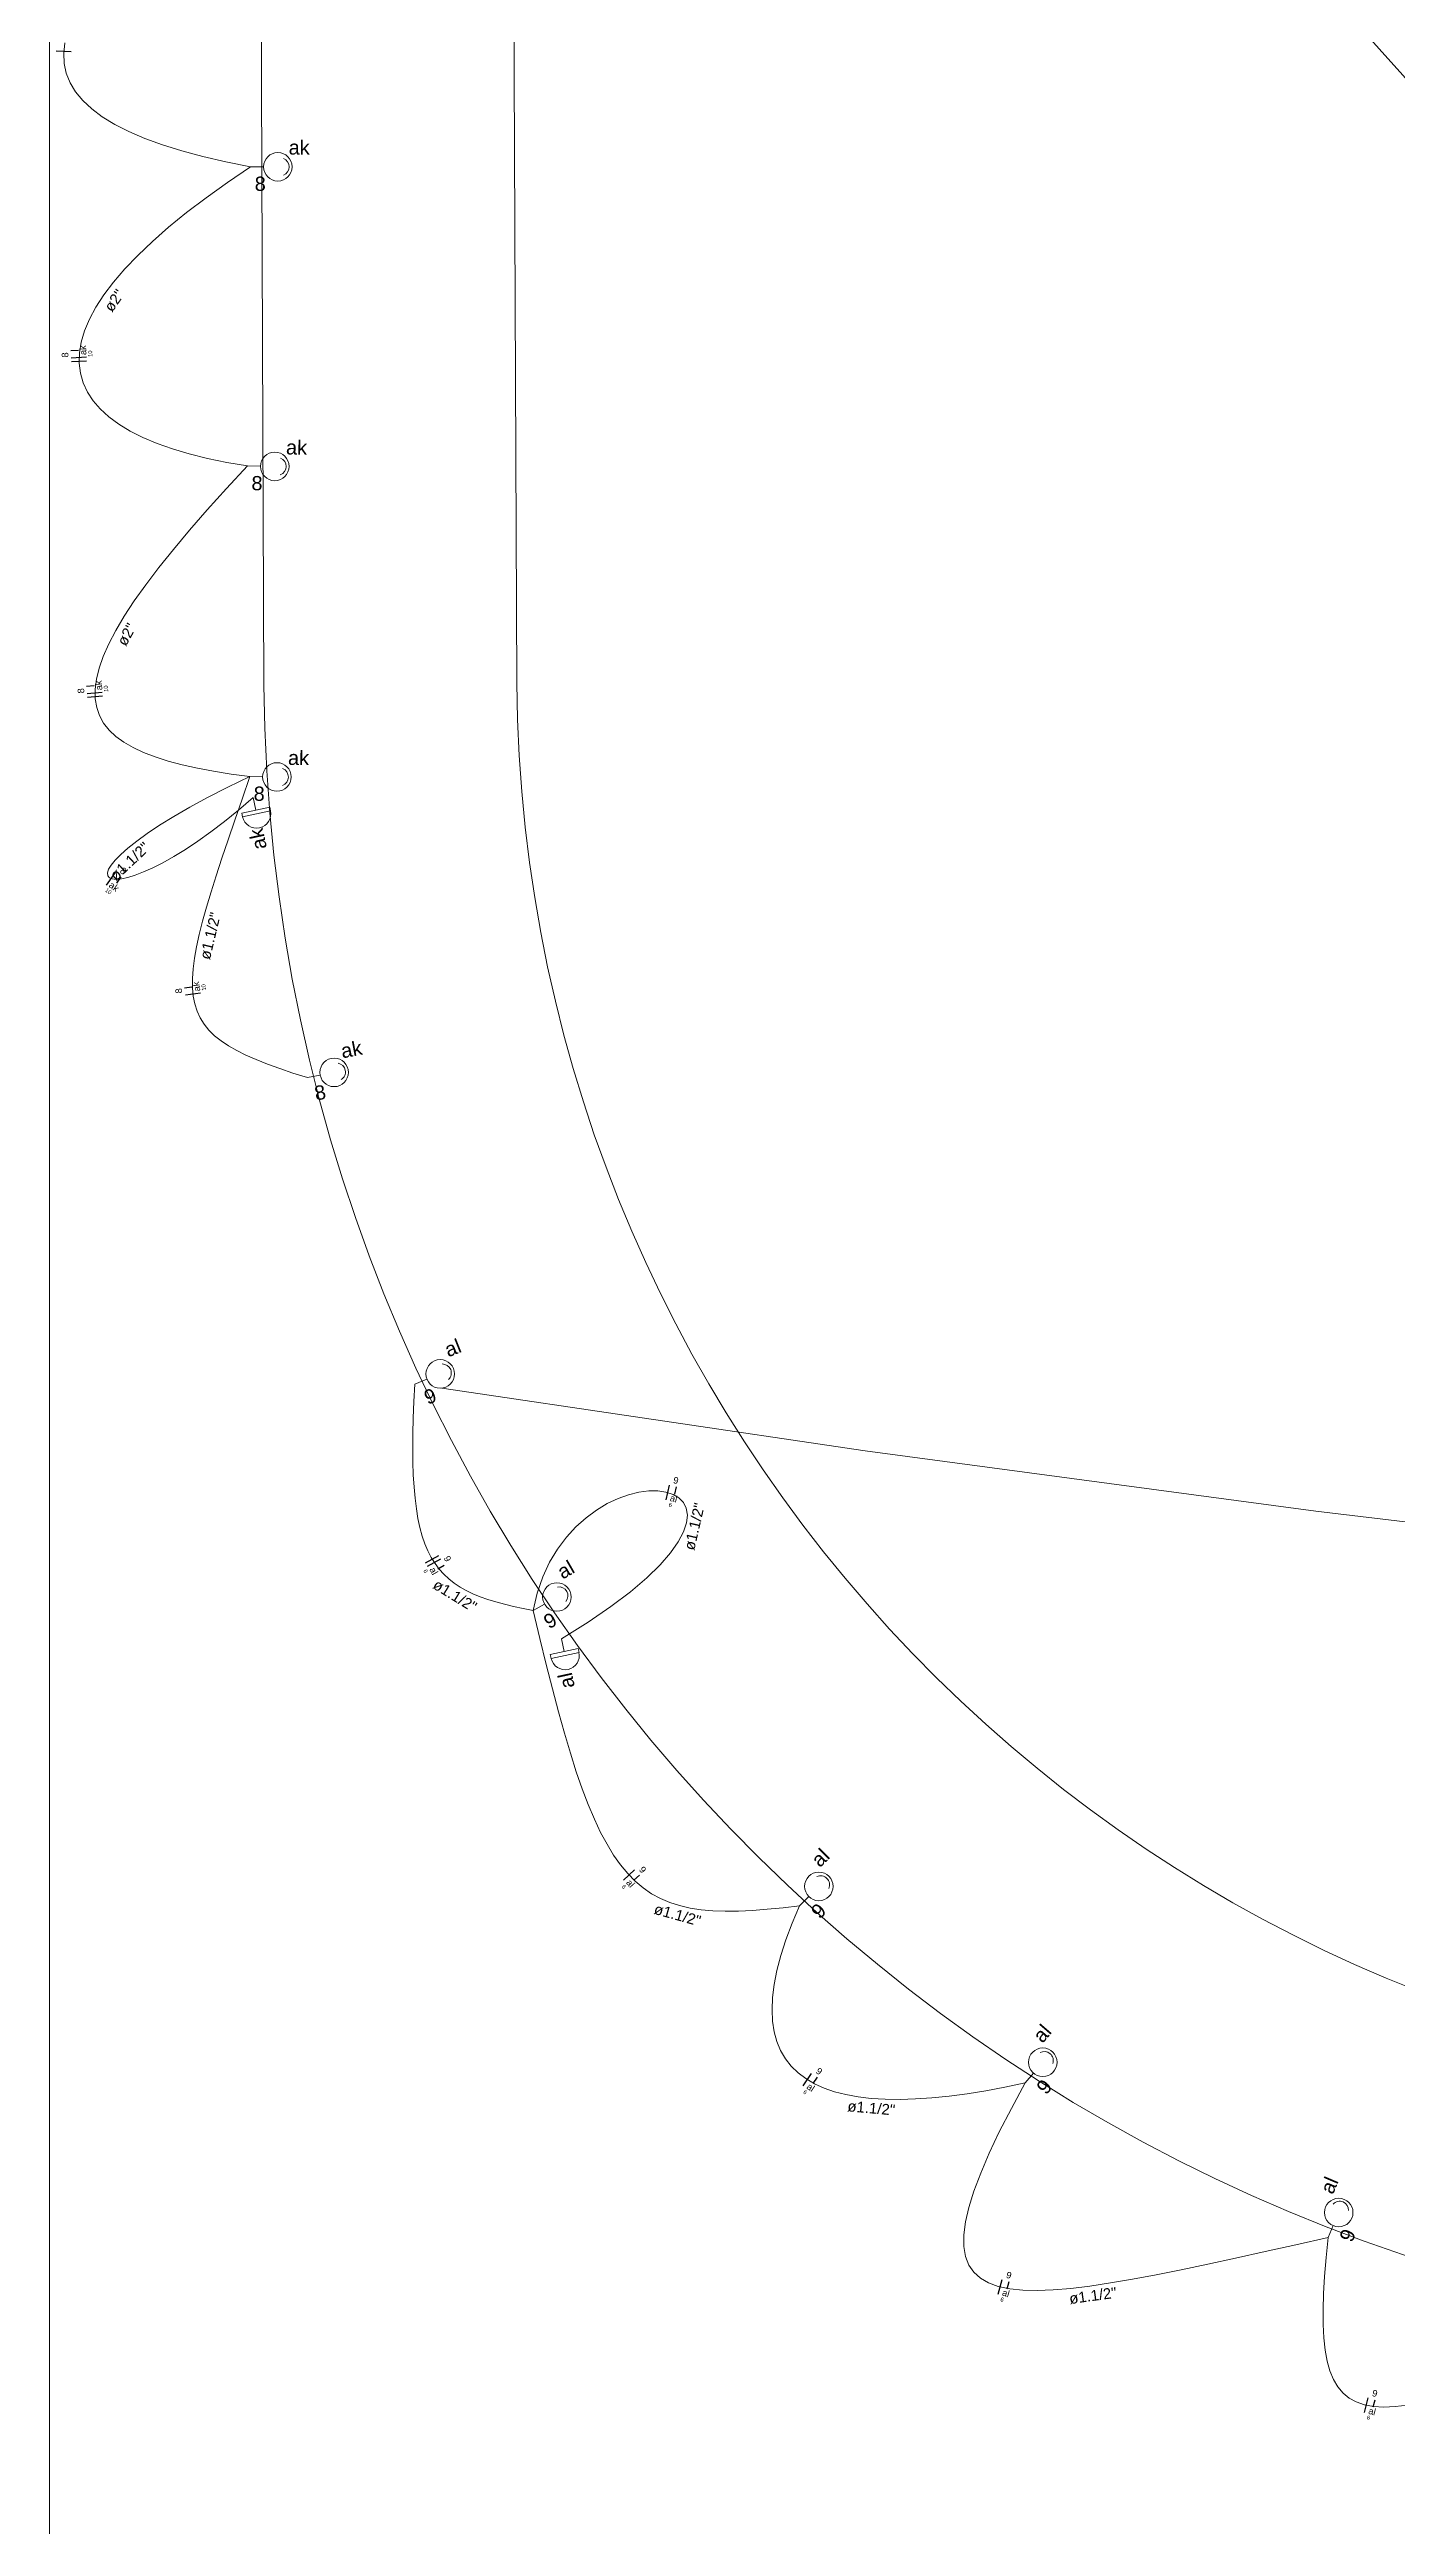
# Model space of a CAD drawing. Header units: millimetres. Extents: x -395 to 1008, y 9 to 692.
# Drawn here: x -136.26 to -122.93, y 22.33 to 46.81 of the extents above; entities that cross this region are included whole.
import ezdxf

# ---------------------------------------------------------------- set-up
doc = ezdxf.new("R2010")
doc.units = ezdxf.units.MM
doc.header["$LTSCALE"] = 0.1
doc.header["$MEASUREMENT"] = 0
for name, color, linetype, lineweight in [('.10 ultra fina', 240, 'Continuous', 5), ('.15', 150, 'Continuous', 15), ('.20', 130, 'Continuous', 5), ('.25', 70, 'Continuous', 5), ('.30', 50, 'Continuous', 5), ('.40 Interno parede', 27, 'Continuous', 5)]:
    doc.layers.add(name, color=color, linetype=linetype, lineweight=lineweight)
doc.styles.add('Arial', font='arial.ttf')

# ---------------------------------------------------------------- blocks, each defined once
blk = doc.blocks.new('eeetet')
at = {"layer": '.10 ultra fina', "color": 240, "lineweight": 5}
for p, q in [((556.944, 174.258), (556.942, 77.469)), ((558.822, 156.649), (559.063, 100.616)), ((561.322, 156.67), (561.563, 100.637))]:
    blk.add_line(p, q, dxfattribs=at)
for radius in [16.5, 14]:
    blk.add_arc((575.562, 100.758), radius, 180.4929, 270.1186, dxfattribs=at)

msp = doc.modelspace()

# ---------------------------------------------------------------- linework, layer by layer
at = {"layer": '.15', "color": 150, "lineweight": 15}
for p, q in [((-134.141, 45.652), (-134.27, 45.652)), ((-134.171, 42.694), (-134.299, 42.696)), ((-134.15, 39.624), (-134.278, 39.626)), ((-134.218, 39.294), (-134.245, 39.42)), ((-134.08, 39.324), (-134.356, 39.264)), ((-134.356, 39.264), (-134.348, 39.227)), ((-134.072, 39.287), (-134.348, 39.227)), ((-134.072, 39.287), (-134.348, 39.227)), ((-134.08, 39.324), (-134.072, 39.287)), ((-133.582, 36.675), (-133.708, 36.651)), ((-132.525, 33.67), (-132.645, 33.622)), ((-131.362, 31.447), (-131.474, 31.383)), ((-131.167, 30.978), (-131.194, 31.103)), ((-131.029, 31.008), (-131.305, 30.948)), ((-131.305, 30.948), (-131.297, 30.91)), ((-131.021, 30.97), (-131.297, 30.91)), ((-131.021, 30.97), (-131.297, 30.91)), ((-131.029, 31.008), (-131.021, 30.97)), ((-128.749, 28.557), (-128.839, 28.466)), ((-126.526, 26.812), (-126.61, 26.714)), ((-123.562, 25.304), (-123.612, 25.186))]:
    msp.add_line(p, q, dxfattribs=at)
for centre in [(-134, 45.652), (-134.03, 42.691), (-134.009, 39.622), (-133.443, 36.702), (-132.394, 33.722), (-131.24, 31.517), (-128.649, 28.657), (-126.434, 26.919), (-123.507, 25.434)]:
    msp.add_circle(centre, 0.141, dxfattribs=at)
for centre, radius, start, end in [((-133.976, 45.652), 0.0881, 290.2688, 69.639), ((-134.005, 42.691), 0.0881, 289.3727, 68.7429), ((-133.984, 39.622), 0.0881, 289.6399, 69.0101), ((-134.21, 39.257), 0.141, 192.2675, 12.2675), ((-133.419, 36.706), 0.0881, 301.1544, 80.5246), ((-132.372, 33.732), 0.0881, 312.2019, 91.5721), ((-131.219, 31.529), 0.0881, 320.2751, 99.6453), ((-131.159, 30.94), 0.141, 192.2675, 12.2675), ((-128.631, 28.674), 0.0881, 335.2903, 114.6605), ((-126.418, 26.937), 0.0881, 339.6793, 119.0495), ((-123.498, 25.457), 0.0881, 357.343, 136.7132)]:
    msp.add_arc(centre, radius, start, end, dxfattribs=at)
at = {"layer": '.20', "color": 130, "lineweight": 20}
for points in [[(-134.35, 63.657), (-133.093, 61.605), (-131.859, 59.545), (-130.629, 57.489), (-129.381, 55.445), (-128.096, 53.425), (-126.753, 51.437), (-125.331, 49.493), (-123.81, 47.603), (-122.17, 45.776), (-120.39, 44.023), (-118.45, 42.354), (-116.33, 40.779), (-114.008, 39.308), (-111.465, 37.952), (-108.68, 36.719), (-105.633, 35.622), (-102.303, 34.669), (-98.67, 33.871), (-94.713, 33.238), (-90.412, 32.78), (-85.747, 32.507)], [(-134.27, 45.652), (-134.514, 45.701), (-134.741, 45.753), (-134.95, 45.809), (-135.142, 45.869), (-135.316, 45.932), (-135.473, 46), (-135.613, 46.071), (-135.736, 46.146), (-135.841, 46.225), (-135.929, 46.307), (-136.001, 46.394), (-136.055, 46.483), (-136.093, 46.577), (-136.114, 46.673), (-136.118, 46.774), (-136.106, 46.877)], [(-134.299, 42.696), (-134.504, 42.73), (-134.696, 42.77), (-134.876, 42.815), (-135.042, 42.864), (-135.195, 42.918), (-135.335, 42.977), (-135.461, 43.041), (-135.574, 43.109), (-135.673, 43.181), (-135.757, 43.259), (-135.828, 43.34), (-135.884, 43.426), (-135.926, 43.517), (-135.953, 43.611), (-135.965, 43.71), (-135.963, 43.813), (-135.945, 43.92), (-135.912, 44.031), (-135.864, 44.145), (-135.8, 44.264), (-135.72, 44.387), (-135.625, 44.513), (-135.513, 44.643), (-135.386, 44.777), (-135.241, 44.914), (-135.081, 45.055), (-134.904, 45.199), (-134.709, 45.347), (-134.498, 45.498), (-134.27, 45.652)], [(-134.278, 39.626), (-134.462, 39.651), (-134.635, 39.679), (-134.796, 39.71), (-134.947, 39.743), (-135.086, 39.779), (-135.213, 39.82), (-135.329, 39.864), (-135.432, 39.912), (-135.524, 39.965), (-135.603, 40.022), (-135.669, 40.085), (-135.723, 40.154), (-135.764, 40.228), (-135.791, 40.308), (-135.806, 40.395), (-135.807, 40.489), (-135.794, 40.589), (-135.767, 40.698), (-135.727, 40.814), (-135.672, 40.938), (-135.602, 41.07), (-135.519, 41.212), (-135.42, 41.362), (-135.306, 41.522), (-135.177, 41.691), (-135.033, 41.871), (-134.873, 42.061), (-134.698, 42.261), (-134.507, 42.473), (-134.299, 42.696)], [(-134.245, 39.42), (-134.39, 39.295), (-134.529, 39.181), (-134.663, 39.078), (-134.792, 38.987), (-134.914, 38.906), (-135.03, 38.835), (-135.138, 38.774), (-135.237, 38.724), (-135.329, 38.683), (-135.411, 38.651), (-135.484, 38.629), (-135.546, 38.615), (-135.598, 38.61), (-135.638, 38.614), (-135.666, 38.626), (-135.682, 38.646), (-135.685, 38.674), (-135.674, 38.709), (-135.649, 38.751), (-135.609, 38.8), (-135.554, 38.856), (-135.483, 38.919), (-135.396, 38.988), (-135.291, 39.063), (-135.17, 39.144), (-135.03, 39.23), (-134.871, 39.322), (-134.694, 39.418), (-134.496, 39.52), (-134.278, 39.626)], [(-133.708, 36.651), (-133.85, 36.696), (-133.981, 36.74), (-134.102, 36.784), (-134.213, 36.828), (-134.315, 36.872), (-134.407, 36.918), (-134.489, 36.965), (-134.562, 37.014), (-134.627, 37.065), (-134.682, 37.12), (-134.73, 37.178), (-134.768, 37.24), (-134.799, 37.307), (-134.822, 37.378), (-134.837, 37.456), (-134.844, 37.539), (-134.845, 37.629), (-134.838, 37.726), (-134.824, 37.831), (-134.804, 37.944), (-134.777, 38.065), (-134.744, 38.195), (-134.705, 38.335), (-134.66, 38.485), (-134.609, 38.646), (-134.553, 38.818), (-134.492, 39.001), (-134.425, 39.196), (-134.354, 39.404), (-134.278, 39.626)], [(-132.645, 33.622), (-132.654, 33.449), (-132.66, 33.285), (-132.664, 33.131), (-132.666, 32.987), (-132.664, 32.851), (-132.66, 32.723), (-132.653, 32.604), (-132.643, 32.493), (-132.63, 32.389), (-132.614, 32.293), (-132.595, 32.203), (-132.572, 32.12), (-132.545, 32.043), (-132.515, 31.972), (-132.482, 31.907), (-132.445, 31.847), (-132.403, 31.792), (-132.358, 31.742), (-132.309, 31.696), (-132.256, 31.654), (-132.198, 31.616), (-132.136, 31.581), (-132.07, 31.549), (-131.999, 31.52), (-131.924, 31.493), (-131.843, 31.468), (-131.758, 31.445), (-131.669, 31.423), (-131.574, 31.402), (-131.474, 31.383)], [(-132.377, 33.582), (-128.19, 32.962), (-123.734, 32.366), (-119.285, 31.834), (-114.849, 31.364), (-110.43, 30.958), (-106.036, 30.614), (-101.673, 30.332), (-97.347, 30.111), (-93.064, 29.952), (-88.83, 29.854), (-84.651, 29.816)], [(-131.474, 31.383), (-131.434, 31.556), (-131.379, 31.716), (-131.312, 31.861), (-131.233, 31.991), (-131.146, 32.108), (-131.051, 32.211), (-130.951, 32.301), (-130.847, 32.377), (-130.741, 32.44), (-130.635, 32.49), (-130.53, 32.527), (-130.428, 32.552), (-130.332, 32.565), (-130.242, 32.566), (-130.162, 32.554), (-130.091, 32.531), (-130.033, 32.497), (-129.989, 32.451), (-129.96, 32.395), (-129.949, 32.327), (-129.957, 32.249), (-129.987, 32.16), (-130.039, 32.062), (-130.116, 31.953), (-130.219, 31.835), (-130.351, 31.707), (-130.512, 31.569), (-130.706, 31.423), (-130.932, 31.267), (-131.194, 31.103)], [(-131.474, 31.383), (-131.408, 31.108), (-131.345, 30.85), (-131.284, 30.608), (-131.224, 30.381), (-131.164, 30.17), (-131.106, 29.973), (-131.048, 29.79), (-130.989, 29.621), (-130.93, 29.465), (-130.869, 29.322), (-130.808, 29.191), (-130.744, 29.073), (-130.679, 28.965), (-130.61, 28.869), (-130.539, 28.783), (-130.465, 28.708), (-130.386, 28.642), (-130.303, 28.585), (-130.216, 28.538), (-130.124, 28.498), (-130.026, 28.467), (-129.923, 28.443), (-129.813, 28.426), (-129.697, 28.415), (-129.574, 28.411), (-129.443, 28.412), (-129.305, 28.419), (-129.159, 28.431), (-129.003, 28.446), (-128.839, 28.466)], [(-128.839, 28.466), (-128.913, 28.293), (-128.975, 28.128), (-129.025, 27.973), (-129.064, 27.826), (-129.091, 27.688), (-129.107, 27.558), (-129.112, 27.437), (-129.107, 27.324), (-129.09, 27.22), (-129.064, 27.123), (-129.027, 27.034), (-128.979, 26.954), (-128.922, 26.881), (-128.855, 26.815), (-128.779, 26.758), (-128.693, 26.707), (-128.598, 26.664), (-128.494, 26.628), (-128.382, 26.599), (-128.26, 26.577), (-128.13, 26.562), (-127.992, 26.553), (-127.846, 26.552), (-127.692, 26.556), (-127.53, 26.567), (-127.36, 26.585), (-127.183, 26.608), (-126.999, 26.638), (-126.808, 26.673), (-126.61, 26.714)], [(-126.61, 26.714), (-126.745, 26.463), (-126.864, 26.232), (-126.965, 26.019), (-127.048, 25.824), (-127.115, 25.646), (-127.165, 25.485), (-127.198, 25.341), (-127.214, 25.213), (-127.214, 25.099), (-127.198, 25), (-127.165, 24.915), (-127.116, 24.844), (-127.051, 24.785), (-126.97, 24.739), (-126.874, 24.704), (-126.761, 24.68), (-126.633, 24.667), (-126.49, 24.663), (-126.331, 24.669), (-126.158, 24.684), (-125.969, 24.707), (-125.765, 24.738), (-125.547, 24.775), (-125.313, 24.819), (-125.065, 24.869), (-124.803, 24.924), (-124.527, 24.984), (-124.236, 25.048), (-123.931, 25.116), (-123.612, 25.186)], [(-123.612, 25.186), (-123.632, 24.988), (-123.647, 24.803), (-123.657, 24.632), (-123.662, 24.473), (-123.662, 24.328), (-123.655, 24.194), (-123.642, 24.074), (-123.622, 23.965), (-123.594, 23.869), (-123.559, 23.784), (-123.516, 23.711), (-123.464, 23.65), (-123.403, 23.6), (-123.333, 23.562), (-123.252, 23.534), (-123.162, 23.517), (-123.061, 23.511), (-122.949, 23.516), (-122.825, 23.531)]]:
    msp.add_lwpolyline(points, dxfattribs=at)
at = {"layer": '.25', "color": 70, "lineweight": 25}
for p, q in [((-136.043, 46.789), (-136.193, 46.795)), ((-135.972, 43.837), (-136.047, 43.833)), ((-135.893, 43.77), (-136.043, 43.762)), ((-135.891, 43.732), (-136.041, 43.725)), ((-135.816, 40.522), (-135.891, 40.516)), ((-135.736, 40.457), (-135.885, 40.445)), ((-135.733, 40.42), (-135.882, 40.407)), ((-135.695, 38.554), (-135.607, 38.676)), ((-135.593, 38.573), (-135.549, 38.634)), ((-134.849, 37.545), (-134.924, 37.534)), ((-134.765, 37.485), (-134.914, 37.464)), ((-130.16, 32.477), (-130.127, 32.623)), ((-130.074, 32.534), (-130.057, 32.607)), ((-132.538, 31.854), (-132.407, 31.928)), ((-132.519, 31.821), (-132.389, 31.895)), ((-132.419, 31.796), (-132.354, 31.833)), ((-130.582, 28.719), (-130.471, 28.82)), ((-130.479, 28.717), (-130.423, 28.767)), ((-128.805, 26.685), (-128.722, 26.809)), ((-128.705, 26.708), (-128.663, 26.77)), ((-126.876, 24.626), (-126.835, 24.771)), ((-126.787, 24.679), (-126.767, 24.752)), ((-123.253, 23.457), (-123.215, 23.602)), ((-123.166, 23.512), (-123.147, 23.584))]:
    msp.add_line(p, q, dxfattribs=at)

# ---------------------------------------------------------------- block references
at = {"layer": '.30'}
msp.add_blockref('eeetet', (-693.2, -60.087), dxfattribs=at)

# ---------------------------------------------------------------- texts
at = {"layer": '.40 Interno parede', "color": 27, "attachment_point": 8, "line_spacing_factor": 0.9, "style": 'Arial'}
for s, insert, char_height, width, rotation in [('ak', (-133.789, 45.771), 0.1412, 0.4119, 359.9555), ('8', (-134.174, 45.412), 0.141, 0.2169, 359.9555), ('ø2"', (-135.573, 44.299), 0.1059, 0.44137, 54.8555), ('ak', (-135.894, 43.841), 0.0653, 0.19011, 92.7681), ('10', (-135.835, 43.806), 0.0406, 0.12235, 92.7681), ('8', (-136.071, 43.794), 0.0653, 0.10011, 92.7681), ('ak', (-133.816, 42.806), 0.1412, 0.4119, 359.0559), ('8', (-134.207, 42.453), 0.141, 0.2169, 359.0559), ('ø2"', (-135.447, 41.003), 0.1059, 0.44137, 60.7684), ('8', (-135.914, 40.476), 0.0653, 0.10011, 94.825), ('ak', (-135.738, 40.529), 0.0653, 0.19011, 94.825), ('10', (-135.679, 40.496), 0.0406, 0.12235, 94.825), ('ak', (-133.796, 39.738), 0.1412, 0.4119, 359.3252), ('8', (-134.185, 39.384), 0.141, 0.2169, 359.3252), ('ø1.1/2"', (-135.427, 38.748), 0.1059, 0.92508, 43.2416), ('ak', (-134.127, 39.023), 0.1412, 0.4119, 102.2677), ('8', (-135.549, 38.666), 0.0653, 0.10011, 324.1055), ('10', (-135.688, 38.475), 0.0406, 0.12235, 324.1055), ('ak', (-135.639, 38.51), 0.0653, 0.19011, 324.1055), ('ø1.1/2"', (-134.615, 38.038), 0.1059, 0.92508, 76.6336), ('8', (-134.947, 37.512), 0.0653, 0.10011, 98.045), ('ak', (-134.772, 37.555), 0.0653, 0.19011, 98.045), ('10', (-134.713, 37.545), 0.0406, 0.12235, 98.045), ('ak', (-133.258, 36.858), 0.1412, 0.4119, 10.8417), ('8', (-133.568, 36.432), 0.141, 0.2169, 10.8417), ('al', (-132.242, 33.912), 0.1412, 0.30354, 21.8875), ('9', (-132.466, 33.434), 0.141, 0.2169, 21.8875), ('9', (-130.07, 32.637), 0.0653, 0.10011, 347.2072), ('6', (-130.122, 32.407), 0.0406, 0.06118, 347.2072), ('al', (-130.092, 32.458), 0.0653, 0.1401, 347.2072), ('ø1.1/2"', (-129.826, 32.201), 0.1059, 0.92508, 76.9888), ('9', (-132.35, 31.879), 0.0653, 0.10011, 299.5371), ('al', (-131.116, 31.725), 0.1412, 0.30354, 29.9605), ('6', (-132.555, 31.762), 0.0406, 0.06118, 299.5371), ('al', (-132.487, 31.758), 0.0653, 0.1401, 299.5371), ('ø1.1/2"', (-132.277, 31.484), 0.1059, 0.92508, 328.4314), ('9', (-131.27, 31.222), 0.141, 0.2169, 29.9605), ('al', (-131.076, 30.706), 0.1412, 0.30354, 102.2677), ('al', (-128.583, 28.89), 0.1412, 0.30354, 44.9777), ('6', (-130.592, 28.64), 0.0406, 0.06118, 312.1594), ('al', (-130.537, 28.664), 0.0653, 0.1401, 312.1594), ('9', (-130.416, 28.799), 0.0653, 0.10011, 312.1594), ('ø1.1/2"', (-130.062, 28.322), 0.1059, 0.92508, 344.5257), ('9', (-128.601, 28.364), 0.141, 0.2169, 44.9777), ('al', (-126.386, 27.157), 0.1412, 0.30354, 49.3665), ('al', (-128.748, 26.643), 0.0653, 0.1401, 326.2312), ('9', (-128.664, 26.802), 0.0653, 0.10011, 326.2312), ('9', (-126.365, 26.63), 0.141, 0.2169, 49.3665), ('6', (-128.795, 26.606), 0.0406, 0.06118, 326.2312), ('ø1.1/2"', (-128.135, 26.411), 0.1059, 0.92508, 354.965), ('al', (-123.534, 25.675), 0.1412, 0.30354, 67.0251), ('9', (-123.353, 25.18), 0.141, 0.2169, 67.0251), ('9', (-126.778, 24.782), 0.0653, 0.10011, 344.2908), ('6', (-126.842, 24.554), 0.0406, 0.06118, 344.2908), ('al', (-126.808, 24.604), 0.0653, 0.1401, 344.2908), ('ø1.1/2"', (-125.931, 24.558), 0.1059, 0.92508, 7.7305), ('9', (-123.158, 23.614), 0.0653, 0.10011, 345.4367), ('6', (-123.218, 23.386), 0.0406, 0.06118, 345.4367), ('al', (-123.185, 23.436), 0.0653, 0.1401, 345.4367)]:
    msp.add_mtext(s, dxfattribs=dict(at, insert=insert, char_height=char_height, width=width, rotation=rotation))

doc.saveas('drawing.dxf')
